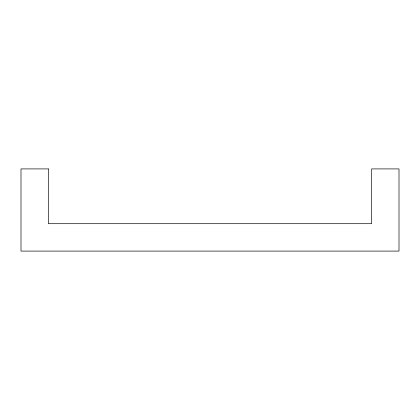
<?xml version="1.0" encoding="UTF-8"?>
<svg xmlns="http://www.w3.org/2000/svg" width="420" height="420" viewBox="0 0 420 420"><rect width="100%" height="100%" fill="white"/><g stroke="black" fill="none" stroke-linecap="round" stroke-linejoin="round"><path stroke-width="0.63" d="M48.389 168.913L21 168.913L21 251.087L399 251.087L399 168.913L371.611 168.913L371.611 223.697L48.389 223.697L48.389 168.913"/></g></svg>
